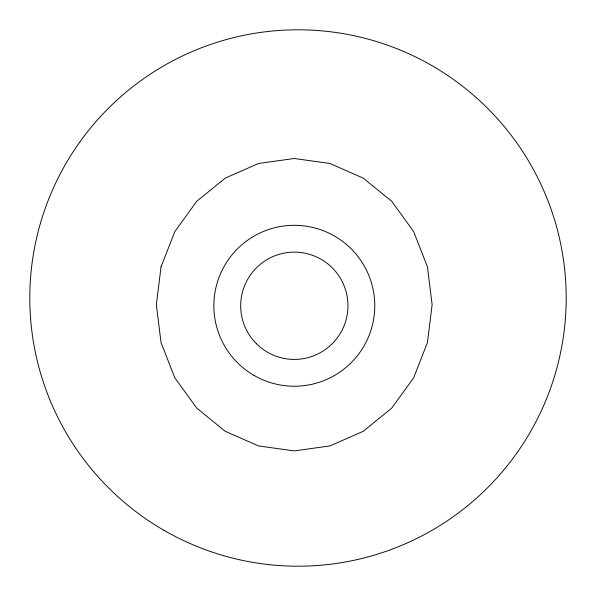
<?xml version="1.0" encoding="UTF-8"?>
<svg xmlns="http://www.w3.org/2000/svg" width="596" height="596" viewBox="0 0 596 596"><rect width="100%" height="100%" fill="white"/><g stroke="black" fill="none" stroke-linecap="round" stroke-linejoin="round"><path stroke-width="0.89" d="M161.039 266.866L156.346 304.705L161.039 342.551L174.814 377.812L196.732 408.096L225.288 431.333L258.545 445.935L294.238 450.919L329.923 445.935L363.18 431.333L391.743 408.096L413.654 377.812L427.429 342.551L432.13 304.705L427.429 266.866L413.654 231.606L391.743 201.321L363.18 178.085L329.923 163.475L294.238 158.499L258.545 163.475L225.288 178.085L196.732 201.321L174.814 231.606L161.039 266.866M163.9 530.269A268.2 268.2 0 0 0 566.2 298A268.2 268.2 0 0 0 163.9 65.731A268.2 268.2 0 0 0 163.9 530.269M256.384 343.698A53.64 53.64 0 0 0 346.127 319.657A53.64 53.64 0 0 0 280.433 253.956A53.64 53.64 0 0 0 256.384 343.698M254.082 375.45A80.46 80.46 0 0 0 374.772 305.77A80.46 80.46 0 0 0 254.082 236.09A80.46 80.46 0 0 0 254.082 375.45"/></g></svg>
